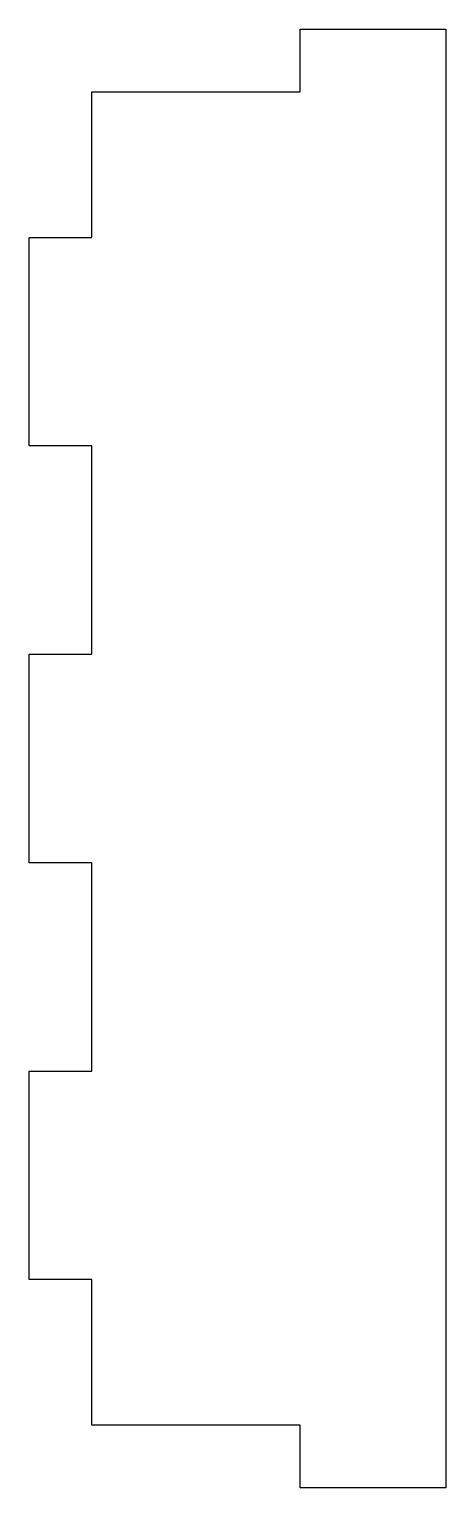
# Model space of a CAD drawing. Extents: x 0 to 20, y 0 to 70.
import ezdxf

# ---------------------------------------------------------------- set-up
doc = ezdxf.new("R2010")
doc.units = 0
doc.layers.add('Shape2DView', color=7, linetype='CONTINUOUS')

msp = doc.modelspace()

# ---------------------------------------------------------------- linework, layer by layer
at = {"layer": 'Shape2DView'}
for p, q in [((13, 67), (13, 70)), ((13, 70), (20, 70)), ((20, 70), (20, 0)), ((3, 60), (3, 67)), ((3, 67), (13, 67)), ((0, 50), (0, 60)), ((0, 60), (3, 60)), ((3, 50), (0, 50)), ((3, 40), (3, 50)), ((0, 30), (0, 40)), ((0, 40), (3, 40)), ((3, 30), (0, 30)), ((3, 20), (3, 30)), ((0, 10), (0, 20)), ((0, 20), (3, 20)), ((3, 10), (0, 10)), ((3, 3), (3, 10)), ((13, 3), (3, 3)), ((13, 0), (13, 3)), ((20, 0), (13, 0))]:
    msp.add_line(p, q, dxfattribs=at)

doc.saveas('drawing.dxf')
